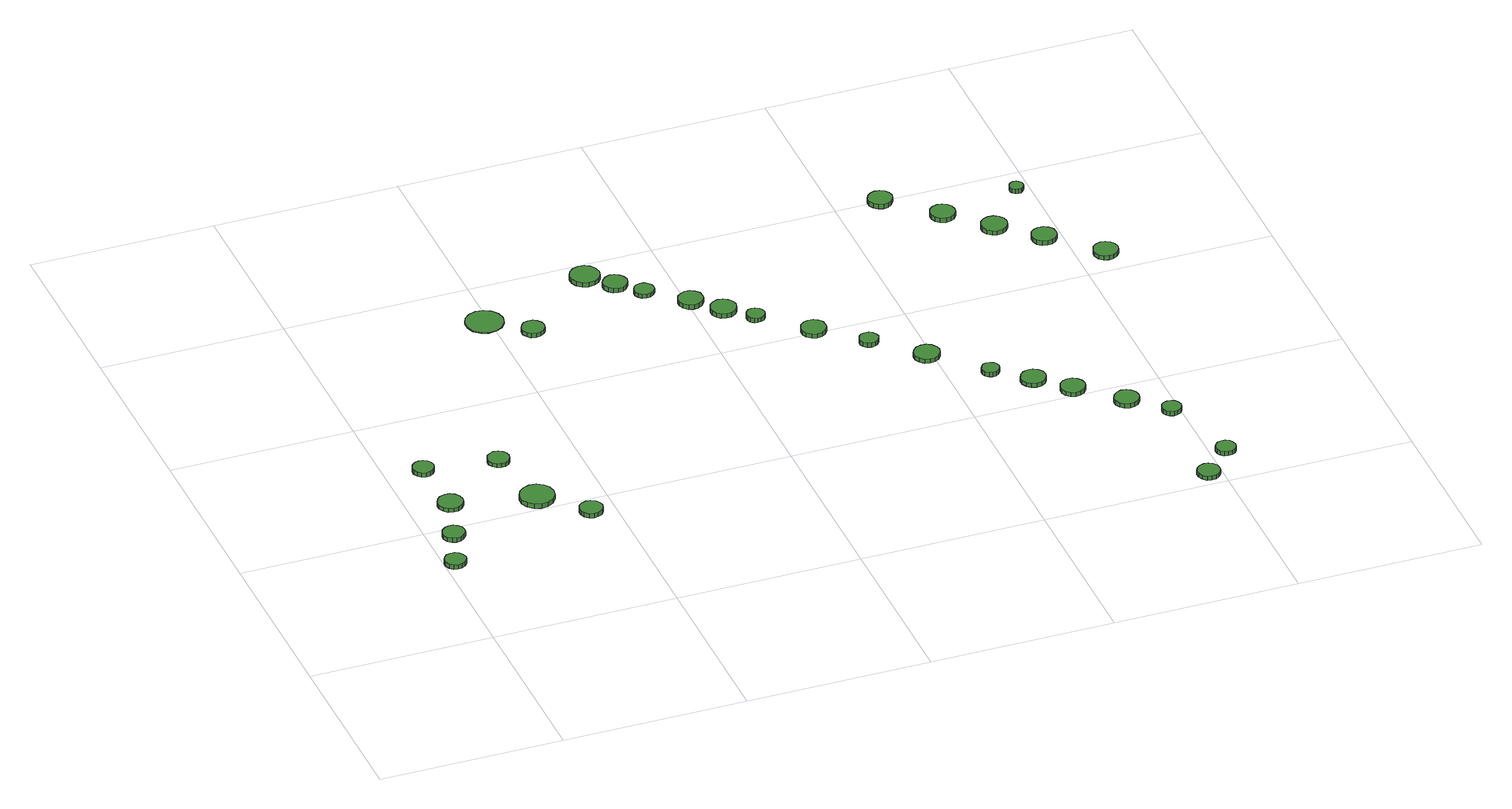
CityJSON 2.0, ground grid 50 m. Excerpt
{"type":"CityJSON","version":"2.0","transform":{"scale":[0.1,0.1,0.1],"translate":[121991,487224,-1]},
"CityObjects":{
"tree1":{"type":"SolitaryVegetationObject","attributes":{"function":"something"},"geometry":[{"type":"MultiSurface","lod":"1","boundaries":[[[0,1,2,3,4,5,6,7,8,9,10,11,12,13,14]],[[15,16,17,18,19,20,21,22,23,24,25,26,27,28,29]],[[0,29,28,1]],[[1,28,27,2]],[[2,27,26,3]],[[3,26,25,4]],[[4,25,24,5]],[[5,24,23,6]],[[6,23,22,7]],[[7,22,21,8]],[[8,21,20,9]],[[9,20,19,10]],[[10,19,18,11]],[[11,18,17,12]],[[12,17,16,13]],[[13,16,15,14]],[[14,15,29,0]]]}]},
"tree2":{"type":"SolitaryVegetationObject","attributes":{"function":"something"},"geometry":[{"type":"MultiSurface","lod":"1","boundaries":[[[30,31,32,33,34,35,36,37,38,39,40,41,42,43,44]],[[45,46,47,48,49,50,51,52,53,54,55,56,57,58,59]],[[30,59,58,31]],[[31,58,57,32]],[[32,57,56,33]],[[33,56,55,34]],[[34,55,54,35]],[[35,54,53,36]],[[36,53,52,37]],[[37,52,51,38]],[[38,51,50,39]],[[39,50,49,40]],[[40,49,48,41]],[[41,48,47,42]],[[42,47,46,43]],[[43,46,45,44]],[[44,45,59,30]]]}]},
"tree3":{"type":"SolitaryVegetationObject","attributes":{"function":"something"},"geometry":[{"type":"MultiSurface","lod":"1","boundaries":[[[60,61,62,63,64,65,66,67,68,69,70,71,72,73,74]],[[75,76,77,78,79,80,81,82,83,84,85,86,87,88,89]],[[60,89,88,61]],[[61,88,87,62]],[[62,87,86,63]],[[63,86,85,64]],[[64,85,84,65]],[[65,84,83,66]],[[66,83,82,67]],[[67,82,81,68]],[[68,81,80,69]],[[69,80,79,70]],[[70,79,78,71]],[[71,78,77,72]],[[72,77,76,73]],[[73,76,75,74]],[[74,75,89,60]]]}]},
"tree4":{"type":"SolitaryVegetationObject","attributes":{"function":"something"},"geometry":[{"type":"MultiSurface","lod":"1","boundaries":[[[90,91,92,93,94,95,96,97,98,99,100,101,102,103,104]],[[105,106,107,108,109,110,111,112,113,114,115,116,117,118,119]],[[90,119,118,91]],[[91,118,117,92]],[[92,117,116,93]],[[93,116,115,94]],[[94,115,114,95]],[[95,114,113,96]],[[96,113,112,97]],[[97,112,111,98]],[[98,111,110,99]],[[99,110,109,100]],[[100,109,108,101]],[[101,108,107,102]],[[102,107,106,103]],[[103,106,105,104]],[[104,105,119,90]]]}]},
"tree5":{"type":"SolitaryVegetationObject","attributes":{"function":"something"},"geometry":[{"type":"MultiSurface","lod":"1","boundaries":[[[120,121,122,123,124,125,126,127,128,129,130,131,132,133,134]],[[135,136,137,138,139,140,141,142,143,144,145,146,147,148,149]],[[120,149,148,121]],[[121,148,147,122]],[[122,147,146,123]],[[123,146,145,124]],[[124,145,144,125]],[[125,144,143,126]],[[126,143,142,127]],[[127,142,141,128]],[[128,141,140,129]],[[129,140,139,130]],[[130,139,138,131]],[[131,138,137,132]],[[132,137,136,133]],[[133,136,135,134]],[[134,135,149,120]]]}]},
"tree6":{"type":"SolitaryVegetationObject","attributes":{"function":"something"},"geometry":[{"type":"MultiSurface","lod":"1","boundaries":[[[150,151,152,153,154,155,156,157,158,159,160,161,162,163,164]],[[165,166,167,168,169,170,171,172,173,174,175,176,177,178,179]],[[150,179,178,151]],[[151,178,177,152]],[[152,177,176,153]],[[153,176,175,154]],[[154,175,174,155]],[[155,174,173,156]],[[156,173,172,157]],[[157,172,171,158]],[[158,171,170,159]],[[159,170,169,160]],[[160,169,168,161]],[[161,168,167,162]],[[162,167,166,163]],[[163,166,165,164]],[[164,165,179,150]]]}]},
"tree7":{"type":"SolitaryVegetationObject","attributes":{"function":"something"},"geometry":[{"type":"MultiSurface","lod":"1","boundaries":[[[180,181,182,183,184,185,186,187,188,189,190,191,192,193,194]],[[195,196,197,198,199,200,201,202,203,204,205,206,207,208,209]],[[180,209,208,181]],[[181,208,207,182]],[[182,207,206,183]],[[183,206,205,184]],[[184,205,204,185]],[[185,204,203,186]],[[186,203,202,187]],[[187,202,201,188]],[[188,201,200,189]],[[189,200,199,190]],[[190,199,198,191]],[[191,198,197,192]],[[192,197,196,193]],[[193,196,195,194]],[[194,195,209,180]]]}]},
"tree8":{"type":"SolitaryVegetationObject","attributes":{"function":"something"},"geometry":[{"type":"MultiSurface","lod":"1","boundaries":[[[210,211,212,213,214,215,216,217,218,219,220,221,222,223,224]],[[225,226,227,228,229,230,231,232,233,234,235,236,237,238,239]],[[210,239,238,211]],[[211,238,237,212]],[[212,237,236,213]],[[213,236,235,214]],[[214,235,234,215]],[[215,234,233,216]],[[216,233,232,217]],[[217,232,231,218]],[[218,231,230,219]],[[219,230,229,220]],[[220,229,228,221]],[[221,228,227,222]],[[222,227,226,223]],[[223,226,225,224]],[[224,225,239,210]]]}]},
"tree9":{"type":"SolitaryVegetationObject","attributes":{"function":"something"},"geometry":[{"type":"MultiSurface","lod":"1","boundaries":[[[240,241,242,243,244,245,246,247,248,249,250,251,252,253,254]],[[255,256,257,258,259,260,261,262,263,264,265,266,267,268,269]],[[240,269,268,241]],[[241,268,267,242]],[[242,267,266,243]],[[243,266,265,244]],[[244,265,264,245]],[[245,264,263,246]],[[246,263,262,247]],[[247,262,261,248]],[[248,261,260,249]],[[249,260,259,250]],[[250,259,258,251]],[[251,258,257,252]],[[252,257,256,253]],[[253,256,255,254]],[[254,255,269,240]]]}]},
"tree10":{"type":"SolitaryVegetationObject","attributes":{"function":"something"},"geometry":[{"type":"MultiSurface","lod":"1","boundaries":[[[270,271,272,273,274,275,276,277,278,279,280,281,282,283,284]],[[285,286,287,288,289,290,291,292,293,294,295,296,297,298,299]],[[270,299,298,271]],[[271,298,297,272]],[[272,297,296,273]],[[273,296,295,274]],[[274,295,294,275]],[[275,294,293,276]],[[276,293,292,277]],[[277,292,291,278]],[[278,291,290,279]],[[279,290,289,280]],[[280,289,288,281]],[[281,288,287,282]],[[282,287,286,283]],[[283,286,285,284]],[[284,285,299,270]]]}]},
"tree11":{"type":"SolitaryVegetationObject","attributes":{"function":"something"},"geometry":[{"type":"MultiSurface","lod":"1","boundaries":[[[300,301,302,303,304,305,306,307,308,309,310,311,312,313,314]],[[315,316,317,318,319,320,321,322,323,324,325,326,327,328,329]],[[300,329,328,301]],[[301,328,327,302]],[[302,327,326,303]],[[303,326,325,304]],[[304,325,324,305]],[[305,324,323,306]],[[306,323,322,307]],[[307,322,321,308]],[[308,321,320,309]],[[309,320,319,310]],[[310,319,318,311]],[[311,318,317,312]],[[312,317,316,313]],[[313,316,315,314]],[[314,315,329,300]]]}]},
"tree12":{"type":"SolitaryVegetationObject","attributes":{"function":"something"},"geometry":[{"type":"MultiSurface","lod":"1","boundaries":[[[330,331,332,333,334,335,336,337,338,339,340,341,342,343,344]],[[345,346,347,348,349,350,351,352,353,354,355,356,357,358,359]],[[330,359,358,331]],[[331,358,357,332]],[[332,357,356,333]],[[333,356,355,334]],[[334,355,354,335]],[[335,354,353,336]],[[336,353,352,337]],[[337,352,351,338]],[[338,351,350,339]],[[339,350,349,340]],[[340,349,348,341]],[[341,348,347,342]],[[342,347,346,343]],[[343,346,345,344]],[[344,345,359,330]]]}]},
"tree13":{"type":"SolitaryVegetationObject","attributes":{"function":"something"},"geometry":[{"type":"MultiSurface","lod":"1","boundaries":[[[360,361,362,363,364,365,366,367,368,369,370,371,372,373,374]],[[375,376,377,378,379,380,381,382,383,384,385,386,387,388,389]],[[360,389,388,361]],[[361,388,387,362]],[[362,387,386,363]],[[363,386,385,364]],[[364,385,384,365]],[[365,384,383,366]],[[366,383,382,367]],[[367,382,381,368]],[[368,381,380,369]],[[369,380,379,370]],[[370,379,378,371]],[[371,378,377,372]],[[372,377,376,373]],[[373,376,375,374]],[[374,375,389,360]]]}]},
"tree14":{"type":"SolitaryVegetationObject","attributes":{"function":"something"},"geometry":[{"type":"MultiSurface","lod":"1","boundaries":[[[390,391,392,393,394,395,396,397,398,399,400,401,402,403,404]],[[405,406,407,408,409,410,411,412,413,414,415,416,417,418,419]],[[390,419,418,391]],[[391,418,417,392]],[[392,417,416,393]],[[393,416,415,394]],[[394,415,414,395]],[[395,414,413,396]],[[396,413,412,397]],[[397,412,411,398]],[[398,411,410,399]],[[399,410,409,400]],[[400,409,408,401]],[[401,408,407,402]],[[402,407,406,403]],[[403,406,405,404]],[[404,405,419,390]]]}]},
"tree15":{"type":"SolitaryVegetationObject","attributes":{"function":"something"},"geometry":[{"type":"MultiSurface","lod":"1","boundaries":[[[420,421,422,423,424,425,426,427,428,429,430,431,432,433,434]],[[435,436,437,438,439,440,441,442,443,444,445,446,447,448,449]],[[420,449,448,421]],[[421,448,447,422]],[[422,447,446,423]],[[423,446,445,424]],[[424,445,444,425]],[[425,444,443,426]],[[426,443,442,427]],[[427,442,441,428]],[[428,441,440,429]],[[429,440,439,430]],[[430,439,438,431]],[[431,438,437,432]],[[432,437,436,433]],[[433,436,435,434]],[[434,435,449,420]]]}]},
"tree16":{"type":"SolitaryVegetationObject","attributes":{"function":"something"},"geometry":[{"type":"MultiSurface","lod":"1","boundaries":[[[450,451,452,453,454,455,456,457,458,459,460,461,462,463,464]],[[465,466,467,468,469,470,471,472,473,474,475,476,477,478,479]],[[450,479,478,451]],[[451,478,477,452]],[[452,477,476,453]],[[453,476,475,454]],[[454,475,474,455]],[[455,474,473,456]],[[456,473,472,457]],[[457,472,471,458]],[[458,471,470,459]],[[459,470,469,460]],[[460,469,468,461]],[[461,468,467,462]],[[462,467,466,463]],[[463,466,465,464]],[[464,465,479,450]]]}]},
"tree17":{"type":"SolitaryVegetationObject","attributes":{"function":"something"},"geometry":[{"type":"MultiSurface","lod":"1","boundaries":[[[480,481,482,483,484,485,486,487,488,489,490,491,492,493,494]],[[495,496,497,498,499,500,501,502,503,504,505,506,507,508,509]],[[480,509,508,481]],[[481,508,507,482]],[[482,507,506,483]],[[483,506,505,484]],[[484,505,504,485]],[[485,504,503,486]],[[486,503,502,487]],[[487,502,501,488]],[[488,501,500,489]],[[489,500,499,490]],[[490,499,498,491]],[[491,498,497,492]],[[492,497,496,493]],[[493,496,495,494]],[[494,495,509,480]]]}]},
"tree18":{"type":"SolitaryVegetationObject","attributes":{"function":"something"},"geometry":[{"type":"MultiSurface","lod":"1","boundaries":[[[510,511,512,513,514,515,516,517,518,519,520,521,522,523,524]],[[525,526,527,528,529,530,531,532,533,534,535,536,537,538,539]],[[510,539,538,511]],[[511,538,537,512]],[[512,537,536,513]],[[513,536,535,514]],[[514,535,534,515]],[[515,534,533,516]],[[516,533,532,517]],[[517,532,531,518]],[[518,531,530,519]],[[519,530,529,520]],[[520,529,528,521]],[[521,528,527,522]],[[522,527,526,523]],[[523,526,525,524]],[[524,525,539,510]]]}]},
"tree19":{"type":"SolitaryVegetationObject","attributes":{"function":"something"},"geometry":[{"type":"MultiSurface","lod":"1","boundaries":[[[540,541,542,543,544,545,546,547,548,549,550,551,552,553,554]],[[555,556,557,558,559,560,561,562,563,564,565,566,567,568,569]],[[540,569,568,541]],[[541,568,567,542]],[[542,567,566,543]],[[543,566,565,544]],[[544,565,564,545]],[[545,564,563,546]],[[546,563,562,547]],[[547,562,561,548]],[[548,561,560,549]],[[549,560,559,550]],[[550,559,558,551]],[[551,558,557,552]],[[552,557,556,553]],[[553,556,555,554]],[[554,555,569,540]]]}]},
"tree20":{"type":"SolitaryVegetationObject","attributes":{"function":"something"},"geometry":[{"type":"MultiSurface","lod":"1","boundaries":[[[570,571,572,573,574,575,576,577,578,579,580,581,582,583,584]],[[585,586,587,588,589,590,591,592,593,594,595,596,597,598,599]],[[570,599,598,571]],[[571,598,597,572]],[[572,597,596,573]],[[573,596,595,574]],[[574,595,594,575]],[[575,594,593,576]],[[576,593,592,577]],[[577,592,591,578]],[[578,591,590,579]],[[579,590,589,580]],[[580,589,588,581]],[[581,588,587,582]],[[582,587,586,583]],[[583,586,585,584]],[[584,585,599,570]]]}]},
"tree21":{"type":"SolitaryVegetationObject","attributes":{"function":"something"},"geometry":[{"type":"MultiSurface","lod":"1","boundaries":[[[600,601,602,603,604,605,606,607,608,609,610,611,612,613,614]],[[615,616,617,618,619,620,621,622,623,624,625,626,627,628,629]],[[600,629,628,601]],[[601,628,627,602]],[[602,627,626,603]],[[603,626,625,604]],[[604,625,624,605]],[[605,624,623,606]],[[606,623,622,607]],[[607,622,621,608]],[[608,621,620,609]],[[609,620,619,610]],[[610,619,618,611]],[[611,618,617,612]],[[612,617,616,613]],[[613,616,615,614]],[[614,615,629,600]]]}]},
"tree22":{"type":"SolitaryVegetationObject","attributes":{"function":"something"},"geometry":[{"type":"MultiSurface","lod":"1","boundaries":[[[630,631,632,633,634,635,636,637,638,639,640,641,642,643,644]],[[645,646,647,648,649,650,651,652,653,654,655,656,657,658,659]],[[630,659,658,631]],[[631,658,657,632]],[[632,657,656,633]],[[633,656,655,634]],[[634,655,654,635]],[[635,654,653,636]],[[636,653,652,637]],[[637,652,651,638]],[[638,651,650,639]],[[639,650,649,640]],[[640,649,648,641]],[[641,648,647,642]],[[642,647,646,643]],[[643,646,645,644]],[[644,645,659,630]]]}]},
"tree23":{"type":"SolitaryVegetationObject","attributes":{"function":"something"},"geometry":[{"type":"MultiSurface","lod":"1","boundaries":[[[660,661,662,663,664,665,666,667,668,669,670,671,672,673,674]],[[675,676,677,678,679,680,681,682,683,684,685,686,687,688,689]],[[660,689,688,661]],[[661,688,687,662]],[[662,687,686,663]],[[663,686,685,664]],[[664,685,684,665]],[[665,684,683,666]],[[666,683,682,667]],[[667,682,681,668]],[[668,681,680,669]],[[669,680,679,670]],[[670,679,678,671]],[[671,678,677,672]],[[672,677,676,673]],[[673,676,675,674]],[[674,675,689,660]]]}]},
"tree24":{"type":"SolitaryVegetationObject","attributes":{"function":"something"},"geometry":[{"type":"MultiSurface","lod":"1","boundaries":[[[690,691,692,693,694,695,696,697,698,699,700,701,702,703,704]],[[705,706,707,708,709,710,711,712,713,714,715,716,717,718,719]],[[690,719,718,691]],[[691,718,717,692]],[[692,717,716,693]],[[693,716,715,694]],[[694,715,714,695]],[[695,714,713,696]],[[696,713,712,697]],[[697,712,711,698]],[[698,711,710,699]],[[699,710,709,700]],[[700,709,708,701]],[[701,708,707,702]],[[702,707,706,703]],[[703,706,705,704]],[[704,705,719,690]]]}]},
"tree25":{"type":"SolitaryVegetationObject","attributes":{"function":"something"},"geometry":[{"type":"MultiSurface","lod":"1","boundaries":[[[720,721,722,723,724,725,726,727,728,729,730,731,732,733,734]],[[735,736,737,738,739,740,741,742,743,744,745,746,747,748,749]],[[720,749,748,721]],[[721,748,747,722]],[[722,747,746,723]],[[723,746,745,724]],[[724,745,744,725]],[[725,744,743,726]],[[726,743,742,727]],[[727,742,741,728]],[[728,741,740,729]],[[729,740,739,730]],[[730,739,738,731]],[[731,738,737,732]],[[732,737,736,733]],[[733,736,735,734]],[[734,735,749,720]]]}]},
"tree26":{"type":"SolitaryVegetationObject","attributes":{"function":"something"},"geometry":[{"type":"MultiSurface","lod":"1","boundaries":[[[750,751,752,753,754,755,756,757,758,759,760,761,762,763,764]],[[765,766,767,768,769,770,771,772,773,774,775,776,777,778,779]],[[750,779,778,751]],[[751,778,777,752]],[[752,777,776,753]],[[753,776,775,754]],[[754,775,774,755]],[[755,774,773,756]],[[756,773,772,757]],[[757,772,771,758]],[[758,771,770,759]],[[759,770,769,760]],[[760,769,768,761]],[[761,768,767,762]],[[762,767,766,763]],[[763,766,765,764]],[[764,765,779,750]]]}]},
"tree27":{"type":"SolitaryVegetationObject","attributes":{"function":"something"},"geometry":[{"type":"MultiSurface","lod":"1","boundaries":[[[780,781,782,783,784,785,786,787,788,789,790,791,792,793,794]],[[795,796,797,798,799,800,801,802,803,804,805,806,807,808,809]],[[780,809,808,781]],[[781,808,807,782]],[[782,807,806,783]],[[783,806,805,784]],[[784,805,804,785]],[[785,804,803,786]],[[786,803,802,787]],[[787,802,801,788]],[[788,801,800,789]],[[789,800,799,790]],[[790,799,798,791]],[[791,798,797,792]],[[792,797,796,793]],[[793,796,795,794]],[[794,795,809,780]]]}]},
"tree28":{"type":"SolitaryVegetationObject","attributes":{"function":"something"},"geometry":[{"type":"MultiSurface","lod":"1","boundaries":[[[810,811,812,813,814,815,816,817,818,819,820,821,822,823,824]],[[825,826,827,828,829,830,831,832,833,834,835,836,837,838,839]],[[810,839,838,811]],[[811,838,837,812]],[[812,837,836,813]],[[813,836,835,814]],[[814,835,834,815]],[[815,834,833,816]],[[816,833,832,817]],[[817,832,831,818]],[[818,831,830,819]],[[819,830,829,820]],[[820,829,828,821]],[[821,828,827,822]],[[822,827,826,823]],[[823,826,825,824]],[[824,825,839,810]]]}]},
"tree29":{"type":"SolitaryVegetationObject","attributes":{"function":"something"},"geometry":[{"type":"MultiSurface","lod":"1","boundaries":[[[840,841,842,843,844,845,846,847,848,849,850,851,852,853,854]],[[855,856,857,858,859,860,861,862,863,864,865,866,867,868,869]],[[840,869,868,841]],[[841,868,867,842]],[[842,867,866,843]],[[843,866,865,844]],[[844,865,864,845]],[[845,864,863,846]],[[846,863,862,847]],[[847,862,861,848]],[[848,861,860,849]],[[849,860,859,850]],[[850,859,858,851]],[[851,858,857,852]],[[852,857,856,853]],[[853,856,855,854]],[[854,855,869,840]]]}]},
"tree30":{"type":"SolitaryVegetationObject","attributes":{"function":"something"},"geometry":[{"type":"MultiSurface","lod":"1","boundaries":[[[870,871,872,873,874,875,876,877,878,879,880,881,882,883,884]],[[885,886,887,888,889,890,891,892,893,894,895,896,897,898,899]],[[870,899,898,871]],[[871,898,897,872]],[[872,897,896,873]],[[873,896,895,874]],[[874,895,894,875]],[[875,894,893,876]],[[876,893,892,877]],[[877,892,891,878]],[[878,891,890,879]],[[879,890,889,880]],[[880,889,888,881]],[[881,888,887,882]],[[882,887,886,883]],[[883,886,885,884]],[[884,885,899,870]]]}]},
"tree31":{"type":"SolitaryVegetationObject","attributes":{"function":"something"},"geometry":[{"type":"MultiSurface","lod":"1","boundaries":[[[900,901,902,903,904,905,906,907,908,909,910,911,912,913,914]],[[915,916,917,918,919,920,921,922,923,924,925,926,927,928,929]],[[900,929,928,901]],[[901,928,927,902]],[[902,927,926,903]],[[903,926,925,904]],[[904,925,924,905]],[[905,924,923,906]],[[906,923,922,907]],[[907,922,921,908]],[[908,921,920,909]],[[909,920,919,910]],[[910,919,918,911]],[[911,918,917,912]],[[912,917,916,913]],[[913,916,915,914]],[[914,915,929,900]]]}]}
},
"vertices":[
[57,346,24],[54,358,24],[47,367,24],[37,373,24],[25,374,24],[14,371,24],[5,363,24],[0,352,24],[0,340,24],[5,329,24],[14,321,24],[25,318,24],[37,319,24],[47,325,24],[54,334,24],[54,334,11],[47,325,11],[37,319,11],[25,318,11],[14,321,11],[5,329,11],[0,340,11],[0,352,11],[5,363,11],[14,371,11],[25,374,11],[37,373,11],[47,367,11],[54,358,11],[57,346,11],
[98,464,23],[96,476,23],[88,486,23],[78,492,23],[65,493,23],[54,489,23],[44,481,23],[39,470,23],[39,457,23],[44,446,23],[54,438,23],[65,434,23],[78,435,23],[88,442,23],[96,452,23],[96,452,10],[88,442,10],[78,435,10],[65,434,10],[54,438,10],[44,446,10],[39,457,10],[39,470,10],[44,481,10],[54,489,10],[65,493,10],[78,492,10],[88,486,10],[96,476,10],[98,464,10],
[142,592,26],[139,606,26],[131,618,26],[119,625,26],[105,626,26],[91,622,26],[81,612,26],[75,599,26],[75,585,26],[81,573,26],[91,563,26],[105,559,26],[119,560,26],[131,567,26],[139,579,26],[139,579,14],[131,567,14],[119,560,14],[105,559,14],[91,563,14],[81,573,14],[75,585,14],[75,599,14],[81,612,14],[91,622,14],[105,626,14],[119,625,14],[131,618,14],[139,606,14],[142,592,14],
[127,761,28],[124,772,28],[117,782,28],[107,788,28],[95,789,28],[84,785,28],[75,777,28],[70,766,28],[70,755,28],[75,744,28],[84,736,28],[95,732,28],[107,733,28],[117,739,28],[124,749,28],[124,749,15],[117,739,15],[107,733,15],[95,732,15],[84,736,15],[75,744,15],[70,755,15],[70,766,15],[75,777,15],[84,785,15],[95,789,15],[107,788,15],[117,782,15],[124,772,15],[127,761,15],
[371,542,27],[367,561,27],[356,576,27],[339,586,27],[320,588,27],[302,582,27],[288,569,27],[280,552,27],[280,532,27],[288,515,27],[302,502,27],[320,496,27],[339,498,27],[356,508,27],[367,523,27],[367,523,14],[356,508,14],[339,498,14],[320,496,14],[302,502,14],[288,515,14],[280,532,14],[280,552,14],[288,569,14],[302,582,14],[320,588,14],[339,586,14],[356,576,14],[367,561,14],[371,542,14],
[321,730,29],[318,742,29],[311,752,29],[301,758,29],[288,760,29],[277,756,29],[268,748,29],[263,736,29],[263,724,29],[268,713,29],[277,705,29],[288,701,29],[301,702,29],[311,708,29],[318,718,29],[318,718,17],[311,708,17],[301,702,17],[288,701,17],[277,705,17],[268,713,17],[263,724,17],[263,736,17],[268,748,17],[277,756,17],[288,760,17],[301,758,17],[311,752,17],[318,742,17],[321,730,17],
[467,447,21],[464,459,21],[457,469,21],[445,476,21],[433,477,21],[421,473,21],[411,465,21],[406,453,21],[406,440,21],[411,429,21],[421,420,21],[433,416,21],[445,418,21],[457,424,21],[464,434,21],[464,434,8],[457,424,8],[445,418,8],[433,416,8],[421,420,8],[411,429,8],[406,440,8],[406,453,8],[411,465,8],[421,473,8],[433,477,8],[445,476,8],[457,469,8],[464,459,8],[467,447,8],
[537,1343,12],[533,1364,12],[520,1381,12],[502,1392,12],[481,1394,12],[461,1387,12],[445,1373,12],[437,1354,12],[437,1333,12],[445,1313,12],[461,1299,12],[481,1293,12],[502,1295,12],[520,1305,12],[533,1322,12],[533,1322,9],[520,1305,9],[502,1295,9],[481,1293,9],[461,1299,9],[445,1313,9],[437,1333,9],[437,1354,9],[445,1373,9],[461,1387,9],[481,1394,9],[502,1392,9],[520,1381,9],[533,1364,9],[537,1343,9],
[616,1255,28],[613,1267,28],[605,1277,28],[595,1284,28],[582,1285,28],[570,1281,28],[561,1272,28],[555,1261,28],[555,1248,28],[561,1237,28],[570,1228,28],[582,1224,28],[595,1226,28],[605,1232,28],[613,1242,28],[613,1242,15],[605,1232,15],[595,1226,15],[582,1224,15],[570,1228,15],[561,1237,15],[555,1248,15],[555,1261,15],[561,1272,15],[570,1281,15],[582,1285,15],[595,1284,15],[605,1277,15],[613,1267,15],[616,1255,15],
[833,1432,27],[829,1448,27],[820,1462,27],[806,1470,27],[789,1472,27],[774,1467,27],[761,1456,27],[755,1441,27],[755,1424,27],[761,1409,27],[774,1398,27],[789,1393,27],[806,1395,27],[820,1403,27],[829,1416,27],[829,1416,14],[820,1403,14],[806,1395,14],[789,1393,14],[774,1398,14],[761,1409,14],[755,1424,14],[755,1441,14],[761,1456,14],[774,1467,14],[789,1472,14],[806,1470,14],[820,1462,14],[829,1448,14],[833,1432,14],
[887,1375,26],[884,1388,26],[876,1399,26],[864,1406,26],[851,1408,26],[838,1403,26],[828,1394,26],[822,1382,26],[822,1368,26],[828,1356,26],[838,1347,26],[851,1343,26],[864,1344,26],[876,1351,26],[884,1362,26],[884,1362,13],[876,1351,13],[864,1344,13],[851,1343,13],[838,1347,13],[828,1356,13],[822,1368,13],[822,1382,13],[828,1394,13],[838,1403,13],[851,1408,13],[864,1406,13],[876,1399,13],[884,1388,13],[887,1375,13],
[939,1320,25],[937,1331,25],[930,1340,25],[921,1346,25],[910,1347,25],[899,1343,25],[891,1336,25],[886,1326,25],[886,1315,25],[891,1305,25],[899,1297,25],[910,1294,25],[921,1295,25],[930,1301,25],[937,1309,25],[937,1309,13],[930,1301,13],[921,1295,13],[910,1294,13],[899,1297,13],[891,1305,13],[886,1315,13],[886,1326,13],[891,1336,13],[899,1343,13],[910,1347,13],[921,1346,13],[930,1340,13],[937,1331,13],[939,1320,13],
[1040,1236,27],[1038,1250,27],[1029,1261,27],[1017,1268,27],[1004,1269,27],[991,1265,27],[980,1256,27],[975,1243,27],[975,1229,27],[980,1217,27],[991,1207,27],[1004,1203,27],[1017,1205,27],[1029,1212,27],[1038,1223,27],[1038,1223,14],[1029,1212,14],[1017,1205,14],[1004,1203,14],[991,1207,14],[980,1217,14],[975,1229,14],[975,1243,14],[980,1256,14],[991,1265,14],[1004,1269,14],[1017,1268,14],[1029,1261,14],[1038,1250,14],[1040,1236,14],
[1106,1171,26],[1103,1185,26],[1095,1197,26],[1082,1204,26],[1068,1206,26],[1054,1201,26],[1044,1192,26],[1038,1178,26],[1038,1164,26],[1044,1151,26],[1054,1141,26],[1068,1137,26],[1082,1138,26],[1095,1146,26],[1103,1157,26],[1103,1157,13],[1095,1146,13],[1082,1138,13],[1068,1137,13],[1054,1141,13],[1044,1151,13],[1038,1164,13],[1038,1178,13],[1044,1192,13],[1054,1201,13],[1068,1206,13],[1082,1204,13],[1095,1197,13],[1103,1185,13],[1106,1171,13],
[1163,1115,25],[1160,1125,25],[1154,1133,25],[1145,1139,25],[1135,1140,25],[1126,1137,25],[1118,1130,25],[1114,1120,25],[1114,1110,25],[1118,1101,25],[1126,1094,25],[1135,1091,25],[1145,1092,25],[1154,1097,25],[1160,1105,25],[1160,1105,12],[1154,1097,12],[1145,1092,12],[1135,1091,12],[1126,1094,12],[1118,1101,12],[1114,1110,12],[1114,1120,12],[1118,1130,12],[1126,1137,12],[1135,1140,12],[1145,1139,12],[1154,1133,12],[1160,1125,12],[1163,1115,12],
[1287,1005,25],[1285,1019,25],[1276,1030,25],[1265,1037,25],[1251,1038,25],[1238,1034,25],[1227,1025,25],[1222,1012,25],[1222,998,25],[1227,986,25],[1238,977,25],[1251,972,25],[1265,974,25],[1276,981,25],[1285,992,25],[1285,992,12],[1276,981,12],[1265,974,12],[1251,972,12],[1238,977,12],[1227,986,12],[1222,998,12],[1222,1012,12],[1227,1025,12],[1238,1034,12],[1251,1038,12],[1265,1037,12],[1276,1030,12],[1285,1019,12],[1287,1005,12],
[1394,909,25],[1391,919,25],[1385,928,25],[1376,933,25],[1365,934,25],[1355,931,25],[1347,924,25],[1343,914,25],[1343,904,25],[1347,894,25],[1355,887,25],[1365,884,25],[1376,885,25],[1385,890,25],[1391,899,25],[1391,899,12],[1385,890,12],[1376,885,12],[1365,884,12],[1355,887,12],[1347,894,12],[1343,904,12],[1343,914,12],[1347,924,12],[1355,931,12],[1365,934,12],[1376,933,12],[1385,928,12],[1391,919,12],[1394,909,12],
[1518,798,24],[1515,812,24],[1506,824,24],[1494,831,24],[1479,832,24],[1466,828,24],[1455,818,24],[1449,805,24],[1449,791,24],[1455,778,24],[1466,768,24],[1479,764,24],[1494,765,24],[1506,772,24],[1515,784,24],[1515,784,12],[1506,772,12],[1494,765,12],[1479,764,12],[1466,768,12],[1455,778,12],[1449,791,12],[1449,805,12],[1455,818,12],[1466,828,12],[1479,832,12],[1494,831,12],[1506,824,12],[1515,812,12],[1518,798,12],
[1633,673,25],[1631,682,25],[1625,690,25],[1616,695,25],[1606,696,25],[1597,693,25],[1590,686,25],[1586,677,25],[1586,668,25],[1590,659,25],[1597,652,25],[1606,649,25],[1616,650,25],[1625,655,25],[1631,663,25],[1631,663,12],[1625,655,12],[1616,650,12],[1606,649,12],[1597,652,12],[1590,659,12],[1586,668,12],[1586,677,12],[1590,686,12],[1597,693,12],[1606,696,12],[1616,695,12],[1625,690,12],[1631,682,12],[1633,673,12],
[1730,596,25],[1727,610,25],[1719,621,25],[1707,628,25],[1693,629,25],[1680,625,25],[1670,616,25],[1664,603,25],[1664,589,25],[1670,577,25],[1680,568,25],[1693,563,25],[1707,565,25],[1719,572,25],[1727,583,25],[1727,583,13],[1719,572,13],[1707,565,13],[1693,563,13],[1680,568,13],[1670,577,13],[1664,589,13],[1664,603,13],[1670,616,13],[1680,625,13],[1693,629,13],[1707,628,13],[1719,621,13],[1727,610,13],[1730,596,13],
[1809,522,25],[1806,536,25],[1798,547,25],[1786,554,25],[1773,555,25],[1760,551,25],[1749,542,25],[1744,529,25],[1744,515,25],[1749,503,25],[1760,494,25],[1773,489,25],[1786,491,25],[1798,498,25],[1806,509,25],[1806,509,12],[1798,498,12],[1786,491,12],[1773,489,12],[1760,494,12],[1749,503,12],[1744,515,12],[1744,529,12],[1749,542,12],[1760,551,12],[1773,555,12],[1786,554,12],[1798,547,12],[1806,536,12],[1809,522,12],
[1991,36,29],[1989,48,29],[1981,59,29],[1970,65,29],[1958,66,29],[1946,62,29],[1936,54,29],[1931,42,29],[1931,30,29],[1936,18,29],[1946,9,29],[1958,6,29],[1970,7,29],[1981,13,29],[1989,24,29],[1989,24,17],[1981,13,17],[1970,7,17],[1958,6,17],[1946,9,17],[1936,18,17],[1931,30,17],[1931,42,17],[1936,54,17],[1946,62,17],[1958,66,17],[1970,65,17],[1981,59,17],[1989,48,17],[1991,36,17],
[1918,424,26],[1915,437,26],[1907,448,26],[1895,455,26],[1882,457,26],[1868,452,26],[1858,443,26],[1853,431,26],[1853,417,26],[1858,404,26],[1868,395,26],[1882,391,26],[1895,392,26],[1907,399,26],[1915,410,26],[1915,410,13],[1907,399,13],[1895,392,13],[1882,391,13],[1868,395,13],[1858,404,13],[1853,417,13],[1853,431,13],[1858,443,13],[1868,452,13],[1882,457,13],[1895,455,13],[1907,448,13],[1915,437,13],[1918,424,13],
[1654,1495,24],[1651,1508,24],[1643,1519,24],[1631,1526,24],[1618,1527,24],[1605,1523,24],[1595,1514,24],[1589,1501,24],[1589,1488,24],[1595,1476,24],[1605,1467,24],[1618,1462,24],[1631,1464,24],[1643,1471,24],[1651,1482,24],[1651,1482,11],[1643,1471,11],[1631,1464,11],[1618,1462,11],[1605,1467,11],[1595,1476,11],[1589,1488,11],[1589,1501,11],[1595,1514,11],[1605,1523,11],[1618,1527,11],[1631,1526,11],[1643,1519,11],[1651,1508,11],[1654,1495,11],
[2066,120,30],[2063,131,30],[2057,140,30],[2047,145,30],[2036,146,30],[2026,143,30],[2018,136,30],[2013,126,30],[2013,114,30],[2018,104,30],[2026,97,30],[2036,94,30],[2047,95,30],[2057,100,30],[2063,109,30],[2063,109,17],[2057,100,17],[2047,95,17],[2036,94,17],[2026,97,17],[2018,104,17],[2013,114,17],[2013,126,17],[2018,136,17],[2026,143,17],[2036,146,17],[2047,145,17],[2057,140,17],[2063,131,17],[2066,120,17],
[2001,340,29],[1999,350,29],[1992,359,29],[1983,364,29],[1972,365,29],[1962,362,29],[1954,355,29],[1950,345,29],[1950,334,29],[1954,324,29],[1962,317,29],[1972,314,29],[1983,315,29],[1992,320,29],[1999,329,29],[1999,329,16],[1992,320,16],[1983,315,16],[1972,314,16],[1962,317,16],[1954,324,16],[1950,334,16],[1950,345,16],[1954,355,16],[1962,362,16],[1972,365,16],[1983,364,16],[1992,359,16],[1999,350,16],[2001,340,16],
[1780,1378,26],[1777,1392,26],[1769,1403,26],[1757,1410,26],[1744,1411,26],[1730,1407,26],[1720,1398,26],[1715,1385,26],[1715,1371,26],[1720,1359,26],[1730,1349,26],[1744,1345,26],[1757,1347,26],[1769,1353,26],[1777,1365,26],[1777,1365,13],[1769,1353,13],[1757,1347,13],[1744,1345,13],[1730,1349,13],[1720,1359,13],[1715,1371,13],[1715,1385,13],[1720,1398,13],[1730,1407,13],[1744,1411,13],[1757,1410,13],[1769,1403,13],[1777,1392,13],[1780,1378,13],
[1885,1281,25],[1882,1295,25],[1873,1306,25],[1861,1314,25],[1846,1315,25],[1833,1311,25],[1822,1301,25],[1816,1288,25],[1816,1273,25],[1822,1260,25],[1833,1251,25],[1846,1246,25],[1861,1248,25],[1873,1255,25],[1882,1267,25],[1882,1267,12],[1873,1255,12],[1861,1248,12],[1846,1246,12],[1833,1251,12],[1822,1260,12],[1816,1273,12],[1816,1288,12],[1822,1301,12],[1833,1311,12],[1846,1315,12],[1861,1314,12],[1873,1306,12],[1882,1295,12],[1885,1281,12],
[1985,1191,25],[1983,1205,25],[1974,1216,25],[1962,1223,25],[1949,1224,25],[1936,1220,25],[1925,1211,25],[1920,1198,25],[1920,1184,25],[1925,1171,25],[1936,1162,25],[1949,1158,25],[1962,1159,25],[1974,1166,25],[1983,1177,25],[1983,1177,12],[1974,1166,12],[1962,1159,12],[1949,1158,12],[1936,1162,12],[1925,1171,12],[1920,1184,12],[1920,1198,12],[1925,1211,12],[1936,1220,12],[1949,1224,12],[1962,1223,12],[1974,1216,12],[1983,1205,12],[1985,1191,12],
[1983,1421,26],[1981,1429,26],[1976,1435,26],[1970,1439,26],[1962,1440,26],[1955,1437,26],[1949,1432,26],[1946,1425,26],[1946,1417,26],[1949,1410,26],[1955,1405,26],[1962,1403,26],[1970,1403,26],[1976,1407,26],[1981,1414,26],[1981,1414,13],[1976,1407,13],[1970,1403,13],[1962,1403,13],[1955,1405,13],[1949,1410,13],[1946,1417,13],[1946,1425,13],[1949,1432,13],[1955,1437,13],[1962,1440,13],[1970,1439,13],[1976,1435,13],[1981,1429,13],[1983,1421,13],
[2109,1076,23],[2106,1089,23],[2098,1100,23],[2086,1107,23],[2073,1109,23],[2059,1104,23],[2049,1095,23],[2044,1082,23],[2044,1069,23],[2049,1056,23],[2059,1047,23],[2073,1043,23],[2086,1044,23],[2098,1051,23],[2106,1062,23],[2106,1062,10],[2098,1051,10],[2086,1044,10],[2073,1043,10],[2059,1047,10],[2049,1056,10],[2044,1069,10],[2044,1082,10],[2049,1095,10],[2059,1104,10],[2073,1109,10],[2086,1107,10],[2098,1100,10],[2106,1089,10],[2109,1076,10]
]}
